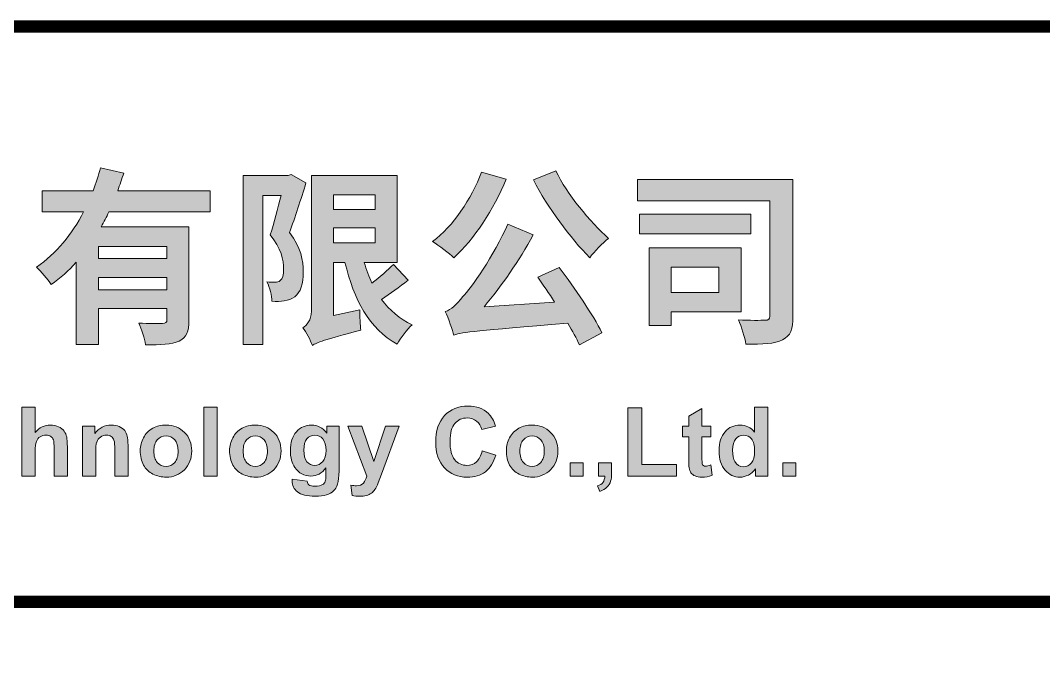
# Model space of a CAD drawing. Extents: x 148 to 221443, y -36682 to 6758.
# Drawn here: x 151404.7 to 151902.5, y -23023 to -22705.1 of the extents above; entities that cross this region are included whole.
import ezdxf

# ---------------------------------------------------------------- set-up
doc = ezdxf.new("R2010")
doc.units = 0
doc.header["$LTSCALE"] = 10
doc.header["$MEASUREMENT"] = 0
doc.layers.add('图层 1', color=7, linetype='Continuous')
doc.layers.add('图框层', color=7, linetype='Continuous', lineweight=15)

# ---------------------------------------------------------------- blocks, each defined once
blk = doc.blocks.new('block 5')
at = {"layer": '图层 1', "true_color": 0x0f208a}
h = blk.add_hatch(color=166, dxfattribs=at)
h.dxf.hatch_style = 2
edge = h.paths.add_edge_path()
edge.add_spline(control_points=[(125.087, -145.538), (125.028, -145.669), (124.965, -145.795), (124.893, -145.921), (124.893, -145.921), (127.138, -145.921), (127.138, -145.921), (127.138, -145.921), (127.138, -148.317), (127.138, -148.317), (127.138, -148.604), (127.085, -148.759), (126.886, -148.846), (126.697, -148.938), (126.421, -148.943), (126.027, -148.943), (126.003, -148.783), (125.926, -148.541), (125.853, -148.385), (126.1, -148.4), (126.382, -148.4), (126.464, -148.4), (126.547, -148.395), (126.576, -148.371), (126.576, -148.303), (126.576, -148.303), (126.576, -148.012), (126.576, -148.012), (126.576, -148.012), (124.825, -148.012), (124.825, -148.012), (124.825, -148.012), (124.825, -148.938), (124.825, -148.938), (124.825, -148.938), (124.252, -148.938), (124.252, -148.938), (124.252, -148.938), (124.252, -146.828), (124.252, -146.828), (124.059, -147.042), (123.85, -147.236), (123.612, -147.396), (123.53, -147.27), (123.345, -147.061), (123.234, -146.955), (123.748, -146.61), (124.151, -146.101), (124.442, -145.538), (124.442, -145.538), (123.379, -145.538), (123.379, -145.538), (123.379, -145.538), (123.379, -144.995), (123.379, -144.995), (123.379, -144.995), (124.684, -144.995), (124.684, -144.995), (124.762, -144.796), (124.825, -144.602), (124.873, -144.408), (124.873, -144.408), (125.47, -144.544), (125.47, -144.544), (125.421, -144.695), (125.373, -144.845), (125.315, -144.995), (125.315, -144.995), (127.681, -144.995), (127.681, -144.995), (127.681, -144.995), (127.681, -145.538), (127.681, -145.538), (127.681, -145.538), (125.087, -145.538), (125.087, -145.538)], knot_values=[0, 0, 0, 0, 1, 1, 1, 2, 2, 2, 3, 3, 3, 4, 4, 4, 5, 5, 5, 6, 6, 6, 7, 7, 7, 8, 8, 8, 9, 9, 9, 10, 10, 10, 11, 11, 11, 12, 12, 12, 13, 13, 13, 14, 14, 14, 15, 15, 15, 16, 16, 16, 17, 17, 17, 18, 18, 18, 19, 19, 19, 20, 20, 20, 21, 21, 21, 22, 22, 22, 23, 23, 23, 24, 24, 24, 25, 25, 25, 25], degree=3, periodic=0)
h.paths.add_polyline_path([(126.576, -146.426), (124.825, -146.426), (124.825, -146.736), (126.576, -146.736)])
h.paths.add_polyline_path([(126.576, -147.532), (126.576, -147.217), (124.825, -147.217), (124.825, -147.532)])
h = blk.add_hatch(color=166, dxfattribs=at)
h.dxf.hatch_style = 2
edge = h.paths.add_edge_path()
edge.add_spline(control_points=[(130.136, -144.796), (130.01, -145.204), (129.85, -145.694), (129.719, -146.067), (130.01, -146.445), (130.068, -146.79), (130.068, -147.076), (130.068, -147.386), (130.005, -147.595), (129.85, -147.711), (129.777, -147.769), (129.685, -147.799), (129.578, -147.818), (129.491, -147.832), (129.374, -147.832), (129.263, -147.828), (129.263, -147.687), (129.215, -147.474), (129.137, -147.333), (129.219, -147.338), (129.292, -147.343), (129.345, -147.338), (129.394, -147.338), (129.443, -147.328), (129.476, -147.299), (129.535, -147.255), (129.564, -147.149), (129.564, -147.013), (129.564, -146.775), (129.5, -146.465), (129.224, -146.125), (129.316, -145.829), (129.423, -145.437), (129.5, -145.116), (129.5, -145.116), (129.03, -145.116), (129.03, -145.116), (129.03, -145.116), (129.03, -148.934), (129.03, -148.934), (129.03, -148.934), (128.525, -148.934), (128.525, -148.934), (128.525, -148.934), (128.525, -144.602), (128.525, -144.602), (128.525, -144.602), (129.68, -144.602), (129.68, -144.602), (129.68, -144.602), (129.757, -144.578), (129.757, -144.578), (129.757, -144.578), (130.136, -144.796), (130.136, -144.796)], knot_values=[0, 0, 0, 0, 1, 1, 1, 2, 2, 2, 3, 3, 3, 4, 4, 4, 5, 5, 5, 6, 6, 6, 7, 7, 7, 8, 8, 8, 9, 9, 9, 10, 10, 10, 11, 11, 11, 12, 12, 12, 13, 13, 13, 14, 14, 14, 15, 15, 15, 16, 16, 16, 17, 17, 17, 18, 18, 18, 18], degree=3, periodic=0)
edge = h.paths.add_edge_path()
edge.add_spline(control_points=[(132.75, -147.289), (132.542, -147.454), (132.29, -147.639), (132.071, -147.779), (132.275, -148.056), (132.537, -148.283), (132.857, -148.429), (132.731, -148.541), (132.556, -148.769), (132.474, -148.929), (131.751, -148.531), (131.363, -147.784), (131.135, -146.833), (131.135, -146.833), (130.844, -146.833), (130.844, -146.833), (130.844, -146.833), (130.844, -148.196), (130.844, -148.196), (130.844, -148.196), (131.518, -148.046), (131.518, -148.046), (131.513, -148.211), (131.523, -148.448), (131.543, -148.57), (130.597, -148.812), (130.417, -148.885), (130.301, -148.958), (130.257, -148.832), (130.136, -148.604), (130.054, -148.507), (130.155, -148.444), (130.277, -148.313), (130.277, -148.085), (130.277, -148.085), (130.277, -144.607), (130.277, -144.607), (130.277, -144.607), (132.469, -144.607), (132.469, -144.607), (132.469, -144.607), (132.469, -146.833), (132.469, -146.833), (132.469, -146.833), (131.63, -146.833), (131.63, -146.833), (131.683, -147.023), (131.746, -147.197), (131.824, -147.362), (132.023, -147.212), (132.236, -147.032), (132.376, -146.882), (132.376, -146.882), (132.75, -147.289), (132.75, -147.289)], knot_values=[0, 0, 0, 0, 1, 1, 1, 2, 2, 2, 3, 3, 3, 4, 4, 4, 5, 5, 5, 6, 6, 6, 7, 7, 7, 8, 8, 8, 9, 9, 9, 10, 10, 10, 11, 11, 11, 12, 12, 12, 13, 13, 13, 14, 14, 14, 15, 15, 15, 16, 16, 16, 17, 17, 17, 18, 18, 18, 18], degree=3, periodic=0)
h.paths.add_polyline_path([(130.844, -145.102), (130.844, -145.48), (131.911, -145.48), (131.911, -145.102)])
h.paths.add_polyline_path([(130.844, -146.334), (131.911, -146.334), (131.911, -145.946), (130.844, -145.946)])
h = blk.add_hatch(color=166, dxfattribs=at)
h.dxf.hatch_style = 2
edge = h.paths.add_edge_path()
edge.add_spline(control_points=[(135.263, -144.699), (134.948, -145.485), (134.434, -146.242), (133.925, -146.712), (133.803, -146.605), (133.536, -146.397), (133.381, -146.3), (133.905, -145.897), (134.37, -145.218), (134.633, -144.52), (134.633, -144.52), (135.263, -144.699), (135.263, -144.699)], knot_values=[0, 0, 0, 0, 1, 1, 1, 2, 2, 2, 3, 3, 3, 4, 4, 4, 4], degree=3, periodic=0)
edge = h.paths.add_edge_path()
edge.add_spline(control_points=[(136.621, -146.96), (137.024, -147.493), (137.484, -148.182), (137.717, -148.633), (137.717, -148.633), (137.14, -148.943), (137.14, -148.943), (137.067, -148.783), (136.96, -148.594), (136.839, -148.39), (134.492, -148.589), (134.162, -148.609), (133.925, -148.696), (133.895, -148.579), (133.784, -148.259), (133.701, -148.089), (133.861, -148.046), (133.978, -147.925), (134.157, -147.706), (134.361, -147.498), (134.948, -146.664), (135.307, -145.849), (135.307, -145.849), (135.952, -146.125), (135.952, -146.125), (135.598, -146.794), (135.142, -147.444), (134.696, -147.968), (134.696, -147.968), (136.505, -147.847), (136.505, -147.847), (136.359, -147.629), (136.209, -147.406), (136.073, -147.212), (136.073, -147.212), (136.621, -146.96), (136.621, -146.96)], knot_values=[0, 0, 0, 0, 1, 1, 1, 2, 2, 2, 3, 3, 3, 4, 4, 4, 5, 5, 5, 6, 6, 6, 7, 7, 7, 8, 8, 8, 9, 9, 9, 10, 10, 10, 11, 11, 11, 12, 12, 12, 12], degree=3, periodic=0)
edge = h.paths.add_edge_path()
edge.add_spline(control_points=[(136.534, -144.486), (136.825, -145.087), (137.407, -145.795), (137.887, -146.217), (137.731, -146.329), (137.519, -146.557), (137.402, -146.712), (136.912, -146.213), (136.33, -145.427), (135.961, -144.719), (135.961, -144.719), (136.534, -144.486), (136.534, -144.486)], knot_values=[0, 0, 0, 0, 1, 1, 1, 2, 2, 2, 3, 3, 3, 4, 4, 4, 4], degree=3, periodic=0)
h = blk.add_hatch(color=166, dxfattribs=at)
h.dxf.hatch_style = 2
edge = h.paths.add_edge_path()
edge.add_spline(control_points=[(142.606, -148.211), (142.606, -148.541), (142.548, -148.715), (142.34, -148.817), (142.141, -148.919), (141.83, -148.934), (141.399, -148.929), (141.379, -148.759), (141.292, -148.473), (141.21, -148.303), (141.481, -148.322), (141.802, -148.317), (141.893, -148.313), (141.981, -148.313), (142.015, -148.288), (142.015, -148.206), (142.015, -148.206), (142.015, -145.252), (142.015, -145.252), (142.015, -145.252), (138.629, -145.252), (138.629, -145.252), (138.629, -145.252), (138.629, -144.704), (138.629, -144.704), (138.629, -144.704), (142.606, -144.704), (142.606, -144.704), (142.606, -144.704), (142.606, -148.211), (142.606, -148.211)], knot_values=[0, 0, 0, 0, 1, 1, 1, 2, 2, 2, 3, 3, 3, 4, 4, 4, 5, 5, 5, 6, 6, 6, 7, 7, 7, 8, 8, 8, 9, 9, 9, 10, 10, 10, 10], degree=3, periodic=0)
h.paths.add_polyline_path([(141.53, -146.101), (138.678, -146.101), (138.678, -145.597), (141.53, -145.597)])
h.paths.add_polyline_path([(139.488, -148.099), (139.488, -148.448), (138.925, -148.448), (138.925, -146.46), (141.278, -146.46), (141.278, -148.099)])
h.paths.add_polyline_path([(139.488, -146.955), (139.488, -147.604), (140.71, -147.604), (140.71, -146.955)])
at = {"layer": '图层 1', "lineweight": 0}
for points in [[(130.844, -145.102), (130.844, -145.48), (131.911, -145.48), (131.911, -145.102), (130.844, -145.102)], [(141.53, -146.101), (138.678, -146.101), (138.678, -145.597), (141.53, -145.597), (141.53, -146.101)], [(130.844, -146.334), (131.911, -146.334), (131.911, -145.946), (130.844, -145.946), (130.844, -146.334)], [(126.576, -146.426), (124.825, -146.426), (124.825, -146.736), (126.576, -146.736), (126.576, -146.426)], [(139.488, -148.099), (139.488, -148.448), (138.925, -148.448), (138.925, -146.46), (141.278, -146.46), (141.278, -148.099), (139.488, -148.099)], [(139.488, -146.955), (139.488, -147.604), (140.71, -147.604), (140.71, -146.955), (139.488, -146.955)], [(126.576, -147.532), (126.576, -147.217), (124.825, -147.217), (124.825, -147.532), (126.576, -147.532)]]:
    blk.add_lwpolyline(points, dxfattribs=at)
for points, knots in [([(125.087, -145.538), (125.028, -145.669), (124.965, -145.795), (124.893, -145.921), (124.893, -145.921), (127.138, -145.921), (127.138, -145.921), (127.138, -145.921), (127.138, -148.317), (127.138, -148.317), (127.138, -148.604), (127.085, -148.759), (126.886, -148.846), (126.697, -148.938), (126.421, -148.943), (126.027, -148.943), (126.003, -148.783), (125.926, -148.541), (125.853, -148.385), (126.1, -148.4), (126.382, -148.4), (126.464, -148.4), (126.547, -148.395), (126.576, -148.371), (126.576, -148.303), (126.576, -148.303), (126.576, -148.012), (126.576, -148.012), (126.576, -148.012), (124.825, -148.012), (124.825, -148.012), (124.825, -148.012), (124.825, -148.938), (124.825, -148.938), (124.825, -148.938), (124.252, -148.938), (124.252, -148.938), (124.252, -148.938), (124.252, -146.828), (124.252, -146.828), (124.059, -147.042), (123.85, -147.236), (123.612, -147.396), (123.53, -147.27), (123.345, -147.061), (123.234, -146.955), (123.748, -146.61), (124.151, -146.101), (124.442, -145.538), (124.442, -145.538), (123.379, -145.538), (123.379, -145.538), (123.379, -145.538), (123.379, -144.995), (123.379, -144.995), (123.379, -144.995), (124.684, -144.995), (124.684, -144.995), (124.762, -144.796), (124.825, -144.602), (124.873, -144.408), (124.873, -144.408), (125.47, -144.544), (125.47, -144.544), (125.421, -144.695), (125.373, -144.845), (125.315, -144.995), (125.315, -144.995), (127.681, -144.995), (127.681, -144.995), (127.681, -144.995), (127.681, -145.538), (127.681, -145.538), (127.681, -145.538), (125.087, -145.538), (125.087, -145.538)], [0, 0, 0, 0, 1, 1, 1, 2, 2, 2, 3, 3, 3, 4, 4, 4, 5, 5, 5, 6, 6, 6, 7, 7, 7, 8, 8, 8, 9, 9, 9, 10, 10, 10, 11, 11, 11, 12, 12, 12, 13, 13, 13, 14, 14, 14, 15, 15, 15, 16, 16, 16, 17, 17, 17, 18, 18, 18, 19, 19, 19, 20, 20, 20, 21, 21, 21, 22, 22, 22, 23, 23, 23, 24, 24, 24, 25, 25, 25, 25]), ([(130.136, -144.796), (130.01, -145.204), (129.85, -145.694), (129.719, -146.067), (130.01, -146.445), (130.068, -146.79), (130.068, -147.076), (130.068, -147.386), (130.005, -147.595), (129.85, -147.711), (129.777, -147.769), (129.685, -147.799), (129.578, -147.818), (129.491, -147.832), (129.374, -147.832), (129.263, -147.828), (129.263, -147.687), (129.215, -147.474), (129.137, -147.333), (129.219, -147.338), (129.292, -147.343), (129.345, -147.338), (129.394, -147.338), (129.443, -147.328), (129.476, -147.299), (129.535, -147.255), (129.564, -147.149), (129.564, -147.013), (129.564, -146.775), (129.5, -146.465), (129.224, -146.125), (129.316, -145.829), (129.423, -145.437), (129.5, -145.116), (129.5, -145.116), (129.03, -145.116), (129.03, -145.116), (129.03, -145.116), (129.03, -148.934), (129.03, -148.934), (129.03, -148.934), (128.525, -148.934), (128.525, -148.934), (128.525, -148.934), (128.525, -144.602), (128.525, -144.602), (128.525, -144.602), (129.68, -144.602), (129.68, -144.602), (129.68, -144.602), (129.757, -144.578), (129.757, -144.578), (129.757, -144.578), (130.136, -144.796), (130.136, -144.796)], [0, 0, 0, 0, 1, 1, 1, 2, 2, 2, 3, 3, 3, 4, 4, 4, 5, 5, 5, 6, 6, 6, 7, 7, 7, 8, 8, 8, 9, 9, 9, 10, 10, 10, 11, 11, 11, 12, 12, 12, 13, 13, 13, 14, 14, 14, 15, 15, 15, 16, 16, 16, 17, 17, 17, 18, 18, 18, 18]), ([(132.75, -147.289), (132.542, -147.454), (132.29, -147.639), (132.071, -147.779), (132.275, -148.056), (132.537, -148.283), (132.857, -148.429), (132.731, -148.541), (132.556, -148.769), (132.474, -148.929), (131.751, -148.531), (131.363, -147.784), (131.135, -146.833), (131.135, -146.833), (130.844, -146.833), (130.844, -146.833), (130.844, -146.833), (130.844, -148.196), (130.844, -148.196), (130.844, -148.196), (131.518, -148.046), (131.518, -148.046), (131.513, -148.211), (131.523, -148.448), (131.543, -148.57), (130.597, -148.812), (130.417, -148.885), (130.301, -148.958), (130.257, -148.832), (130.136, -148.604), (130.054, -148.507), (130.155, -148.444), (130.277, -148.313), (130.277, -148.085), (130.277, -148.085), (130.277, -144.607), (130.277, -144.607), (130.277, -144.607), (132.469, -144.607), (132.469, -144.607), (132.469, -144.607), (132.469, -146.833), (132.469, -146.833), (132.469, -146.833), (131.63, -146.833), (131.63, -146.833), (131.683, -147.023), (131.746, -147.197), (131.824, -147.362), (132.023, -147.212), (132.236, -147.032), (132.376, -146.882), (132.376, -146.882), (132.75, -147.289), (132.75, -147.289)], [0, 0, 0, 0, 1, 1, 1, 2, 2, 2, 3, 3, 3, 4, 4, 4, 5, 5, 5, 6, 6, 6, 7, 7, 7, 8, 8, 8, 9, 9, 9, 10, 10, 10, 11, 11, 11, 12, 12, 12, 13, 13, 13, 14, 14, 14, 15, 15, 15, 16, 16, 16, 17, 17, 17, 18, 18, 18, 18]), ([(135.263, -144.699), (134.948, -145.485), (134.434, -146.242), (133.925, -146.712), (133.803, -146.605), (133.536, -146.397), (133.381, -146.3), (133.905, -145.897), (134.37, -145.218), (134.633, -144.52), (134.633, -144.52), (135.263, -144.699), (135.263, -144.699)], [0, 0, 0, 0, 1, 1, 1, 2, 2, 2, 3, 3, 3, 4, 4, 4, 4]), ([(136.534, -144.486), (136.825, -145.087), (137.407, -145.795), (137.887, -146.217), (137.731, -146.329), (137.519, -146.557), (137.402, -146.712), (136.912, -146.213), (136.33, -145.427), (135.961, -144.719), (135.961, -144.719), (136.534, -144.486), (136.534, -144.486)], [0, 0, 0, 0, 1, 1, 1, 2, 2, 2, 3, 3, 3, 4, 4, 4, 4]), ([(142.606, -148.211), (142.606, -148.541), (142.548, -148.715), (142.34, -148.817), (142.141, -148.919), (141.83, -148.934), (141.399, -148.929), (141.379, -148.759), (141.292, -148.473), (141.21, -148.303), (141.481, -148.322), (141.802, -148.317), (141.893, -148.313), (141.981, -148.313), (142.015, -148.288), (142.015, -148.206), (142.015, -148.206), (142.015, -145.252), (142.015, -145.252), (142.015, -145.252), (138.629, -145.252), (138.629, -145.252), (138.629, -145.252), (138.629, -144.704), (138.629, -144.704), (138.629, -144.704), (142.606, -144.704), (142.606, -144.704), (142.606, -144.704), (142.606, -148.211), (142.606, -148.211)], [0, 0, 0, 0, 1, 1, 1, 2, 2, 2, 3, 3, 3, 4, 4, 4, 5, 5, 5, 6, 6, 6, 7, 7, 7, 8, 8, 8, 9, 9, 9, 10, 10, 10, 10]), ([(136.621, -146.96), (137.024, -147.493), (137.484, -148.182), (137.717, -148.633), (137.717, -148.633), (137.14, -148.943), (137.14, -148.943), (137.067, -148.783), (136.96, -148.594), (136.839, -148.39), (134.492, -148.589), (134.162, -148.609), (133.925, -148.696), (133.895, -148.579), (133.784, -148.259), (133.701, -148.089), (133.861, -148.046), (133.978, -147.925), (134.157, -147.706), (134.361, -147.498), (134.948, -146.664), (135.307, -145.849), (135.307, -145.849), (135.952, -146.125), (135.952, -146.125), (135.598, -146.794), (135.142, -147.444), (134.696, -147.968), (134.696, -147.968), (136.505, -147.847), (136.505, -147.847), (136.359, -147.629), (136.209, -147.406), (136.073, -147.212), (136.073, -147.212), (136.621, -146.96), (136.621, -146.96)], [0, 0, 0, 0, 1, 1, 1, 2, 2, 2, 3, 3, 3, 4, 4, 4, 5, 5, 5, 6, 6, 6, 7, 7, 7, 8, 8, 8, 9, 9, 9, 10, 10, 10, 11, 11, 11, 12, 12, 12, 12])]:
    blk.add_open_spline(points, degree=3, knots=knots, dxfattribs=at)
blk = doc.blocks.new('block 6')
at = {"layer": '图层 1', "true_color": 0x0f208a}
h = blk.add_hatch(color=166, dxfattribs=at)
h.dxf.hatch_style = 2
edge = h.paths.add_edge_path()
edge.add_spline(control_points=[(123.201, -150.543), (123.201, -150.543), (123.201, -151.191), (123.201, -151.191), (123.31, -151.064), (123.441, -151), (123.592, -151), (123.67, -151), (123.74, -151.014), (123.802, -151.043), (123.865, -151.072), (123.912, -151.109), (123.944, -151.154), (123.975, -151.199), (123.997, -151.249), (124.009, -151.303), (124.02, -151.358), (124.026, -151.442), (124.026, -151.557), (124.026, -151.557), (124.026, -152.306), (124.026, -152.306), (124.026, -152.306), (123.688, -152.306), (123.688, -152.306), (123.688, -152.306), (123.688, -151.631), (123.688, -151.631), (123.688, -151.497), (123.682, -151.412), (123.669, -151.376), (123.656, -151.34), (123.633, -151.311), (123.601, -151.29), (123.568, -151.269), (123.528, -151.258), (123.479, -151.258), (123.423, -151.258), (123.372, -151.272), (123.328, -151.299), (123.284, -151.327), (123.252, -151.368), (123.232, -151.423), (123.211, -151.477), (123.201, -151.559), (123.201, -151.666), (123.201, -151.666), (123.201, -152.306), (123.201, -152.306), (123.201, -152.306), (122.863, -152.306), (122.863, -152.306), (122.863, -152.306), (122.863, -150.543), (122.863, -150.543), (122.863, -150.543), (123.201, -150.543), (123.201, -150.543)], knot_values=[0, 0, 0, 0, 1, 1, 1, 2, 2, 2, 3, 3, 3, 4, 4, 4, 5, 5, 5, 6, 6, 6, 7, 7, 7, 8, 8, 8, 9, 9, 9, 10, 10, 10, 11, 11, 11, 12, 12, 12, 13, 13, 13, 14, 14, 14, 15, 15, 15, 16, 16, 16, 17, 17, 17, 18, 18, 18, 19, 19, 19, 19], degree=3, periodic=0)
h = blk.add_hatch(color=166, dxfattribs=at)
h.dxf.hatch_style = 2
h.paths.add_polyline_path([(127.525, -152.306), (127.525, -150.543), (127.863, -150.543), (127.863, -152.306)])
h = blk.add_hatch(color=166, dxfattribs=at)
h.dxf.hatch_style = 2
edge = h.paths.add_edge_path()
edge.add_spline(control_points=[(134.649, -151.658), (134.649, -151.658), (134.995, -151.767), (134.995, -151.767), (134.942, -151.96), (134.854, -152.102), (134.731, -152.196), (134.608, -152.289), (134.452, -152.336), (134.262, -152.336), (134.028, -152.336), (133.836, -152.256), (133.685, -152.096), (133.535, -151.936), (133.459, -151.718), (133.459, -151.44), (133.459, -151.147), (133.535, -150.919), (133.686, -150.756), (133.838, -150.594), (134.037, -150.513), (134.284, -150.513), (134.5, -150.513), (134.675, -150.577), (134.81, -150.704), (134.89, -150.779), (134.95, -150.888), (134.99, -151.029), (134.99, -151.029), (134.638, -151.113), (134.638, -151.113), (134.617, -151.021), (134.573, -150.949), (134.507, -150.897), (134.441, -150.844), (134.361, -150.817), (134.266, -150.817), (134.135, -150.817), (134.029, -150.864), (133.948, -150.958), (133.867, -151.052), (133.826, -151.204), (133.826, -151.413), (133.826, -151.637), (133.866, -151.795), (133.946, -151.89), (134.026, -151.985), (134.131, -152.032), (134.259, -152.032), (134.353, -152.032), (134.435, -152.002), (134.503, -151.941), (134.571, -151.881), (134.62, -151.787), (134.649, -151.658)], knot_values=[0, 0, 0, 0, 1, 1, 1, 2, 2, 2, 3, 3, 3, 4, 4, 4, 5, 5, 5, 6, 6, 6, 7, 7, 7, 8, 8, 8, 9, 9, 9, 10, 10, 10, 11, 11, 11, 12, 12, 12, 13, 13, 13, 14, 14, 14, 15, 15, 15, 16, 16, 16, 17, 17, 17, 18, 18, 18, 18], degree=3, periodic=0)
h = blk.add_hatch(color=166, dxfattribs=at)
h.dxf.hatch_style = 2
h.paths.add_polyline_path([(138.38, -152.306), (138.38, -150.557), (138.736, -150.557), (138.736, -152.009), (139.621, -152.009), (139.621, -152.306)])
h = blk.add_hatch(color=166, dxfattribs=at)
h.dxf.hatch_style = 2
edge = h.paths.add_edge_path()
edge.add_spline(control_points=[(140.508, -151.029), (140.508, -151.029), (140.508, -151.298), (140.508, -151.298), (140.508, -151.298), (140.277, -151.298), (140.277, -151.298), (140.277, -151.298), (140.277, -151.813), (140.277, -151.813), (140.277, -151.917), (140.279, -151.978), (140.283, -151.995), (140.288, -152.012), (140.298, -152.027), (140.313, -152.038), (140.329, -152.049), (140.348, -152.055), (140.37, -152.055), (140.402, -152.055), (140.447, -152.044), (140.506, -152.022), (140.506, -152.022), (140.535, -152.284), (140.535, -152.284), (140.457, -152.318), (140.368, -152.335), (140.268, -152.335), (140.207, -152.335), (140.152, -152.325), (140.104, -152.304), (140.055, -152.284), (140.019, -152.257), (139.996, -152.225), (139.973, -152.192), (139.957, -152.149), (139.948, -152.093), (139.941, -152.054), (139.938, -151.974), (139.938, -151.855), (139.938, -151.855), (139.938, -151.298), (139.938, -151.298), (139.938, -151.298), (139.782, -151.298), (139.782, -151.298), (139.782, -151.298), (139.782, -151.029), (139.782, -151.029), (139.782, -151.029), (139.938, -151.029), (139.938, -151.029), (139.938, -151.029), (139.938, -150.775), (139.938, -150.775), (139.938, -150.775), (140.277, -150.578), (140.277, -150.578), (140.277, -150.578), (140.277, -151.029), (140.277, -151.029), (140.277, -151.029), (140.508, -151.029), (140.508, -151.029)], knot_values=[0, 0, 0, 0, 1, 1, 1, 2, 2, 2, 3, 3, 3, 4, 4, 4, 5, 5, 5, 6, 6, 6, 7, 7, 7, 8, 8, 8, 9, 9, 9, 10, 10, 10, 11, 11, 11, 12, 12, 12, 13, 13, 13, 14, 14, 14, 15, 15, 15, 16, 16, 16, 17, 17, 17, 18, 18, 18, 19, 19, 19, 20, 20, 20, 21, 21, 21, 21], degree=3, periodic=0)
h = blk.add_hatch(color=166, dxfattribs=at)
h.dxf.hatch_style = 2
edge = h.paths.add_edge_path()
edge.add_spline(control_points=[(141.963, -152.306), (141.963, -152.306), (141.649, -152.306), (141.649, -152.306), (141.649, -152.306), (141.649, -152.118), (141.649, -152.118), (141.597, -152.191), (141.536, -152.246), (141.465, -152.281), (141.394, -152.317), (141.322, -152.335), (141.25, -152.335), (141.103, -152.335), (140.977, -152.276), (140.873, -152.157), (140.768, -152.039), (140.716, -151.874), (140.716, -151.663), (140.716, -151.446), (140.767, -151.282), (140.869, -151.169), (140.97, -151.056), (141.099, -151), (141.254, -151), (141.397, -151), (141.521, -151.059), (141.625, -151.178), (141.625, -151.178), (141.625, -150.543), (141.625, -150.543), (141.625, -150.543), (141.963, -150.543), (141.963, -150.543), (141.963, -150.543), (141.963, -152.306), (141.963, -152.306)], knot_values=[0, 0, 0, 0, 1, 1, 1, 2, 2, 2, 3, 3, 3, 4, 4, 4, 5, 5, 5, 6, 6, 6, 7, 7, 7, 8, 8, 8, 9, 9, 9, 10, 10, 10, 11, 11, 11, 12, 12, 12, 12], degree=3, periodic=0)
edge = h.paths.add_edge_path()
edge.add_spline(control_points=[(141.061, -151.64), (141.061, -151.776), (141.08, -151.875), (141.117, -151.936), (141.172, -152.024), (141.248, -152.068), (141.346, -152.068), (141.424, -152.068), (141.49, -152.035), (141.545, -151.969), (141.599, -151.903), (141.626, -151.804), (141.626, -151.672), (141.626, -151.526), (141.6, -151.42), (141.547, -151.355), (141.494, -151.291), (141.426, -151.258), (141.343, -151.258), (141.263, -151.258), (141.196, -151.29), (141.142, -151.354), (141.088, -151.418), (141.061, -151.513), (141.061, -151.64)], knot_values=[0, 0, 0, 0, 1, 1, 1, 2, 2, 2, 3, 3, 3, 4, 4, 4, 5, 5, 5, 6, 6, 6, 7, 7, 7, 8, 8, 8, 8], degree=3, periodic=0)
h = blk.add_hatch(color=166, dxfattribs=at)
h.dxf.hatch_style = 2
edge = h.paths.add_edge_path()
edge.add_spline(control_points=[(125.58, -152.306), (125.58, -152.306), (125.242, -152.306), (125.242, -152.306), (125.242, -152.306), (125.242, -151.654), (125.242, -151.654), (125.242, -151.516), (125.235, -151.427), (125.22, -151.386), (125.206, -151.346), (125.182, -151.315), (125.15, -151.292), (125.117, -151.27), (125.078, -151.258), (125.033, -151.258), (124.974, -151.258), (124.921, -151.274), (124.875, -151.307), (124.828, -151.339), (124.797, -151.381), (124.779, -151.434), (124.762, -151.487), (124.753, -151.585), (124.753, -151.728), (124.753, -151.728), (124.753, -152.306), (124.753, -152.306), (124.753, -152.306), (124.415, -152.306), (124.415, -152.306), (124.415, -152.306), (124.415, -151.029), (124.415, -151.029), (124.415, -151.029), (124.73, -151.029), (124.73, -151.029), (124.73, -151.029), (124.73, -151.216), (124.73, -151.216), (124.841, -151.072), (124.981, -151), (125.15, -151), (125.225, -151), (125.293, -151.013), (125.355, -151.04), (125.417, -151.067), (125.463, -151.101), (125.495, -151.143), (125.527, -151.185), (125.549, -151.232), (125.561, -151.285), (125.574, -151.338), (125.58, -151.413), (125.58, -151.512), (125.58, -151.512), (125.58, -152.306), (125.58, -152.306)], knot_values=[0, 0, 0, 0, 1, 1, 1, 2, 2, 2, 3, 3, 3, 4, 4, 4, 5, 5, 5, 6, 6, 6, 7, 7, 7, 8, 8, 8, 9, 9, 9, 10, 10, 10, 11, 11, 11, 12, 12, 12, 13, 13, 13, 14, 14, 14, 15, 15, 15, 16, 16, 16, 17, 17, 17, 18, 18, 18, 19, 19, 19, 19], degree=3, periodic=0)
h = blk.add_hatch(color=166, dxfattribs=at)
h.dxf.hatch_style = 2
edge = h.paths.add_edge_path()
edge.add_spline(control_points=[(125.893, -151.649), (125.893, -151.537), (125.921, -151.428), (125.976, -151.323), (126.032, -151.218), (126.11, -151.138), (126.212, -151.083), (126.313, -151.027), (126.426, -151), (126.551, -151), (126.744, -151), (126.903, -151.063), (127.026, -151.188), (127.15, -151.313), (127.212, -151.472), (127.212, -151.664), (127.212, -151.857), (127.15, -152.017), (127.025, -152.144), (126.9, -152.271), (126.743, -152.335), (126.554, -152.335), (126.437, -152.335), (126.325, -152.308), (126.219, -152.255), (126.113, -152.203), (126.032, -152.125), (125.976, -152.023), (125.921, -151.92), (125.893, -151.796), (125.893, -151.649)], knot_values=[0, 0, 0, 0, 1, 1, 1, 2, 2, 2, 3, 3, 3, 4, 4, 4, 5, 5, 5, 6, 6, 6, 7, 7, 7, 8, 8, 8, 9, 9, 9, 10, 10, 10, 10], degree=3, periodic=0)
edge = h.paths.add_edge_path()
edge.add_spline(control_points=[(126.24, -151.668), (126.24, -151.794), (126.27, -151.891), (126.33, -151.958), (126.39, -152.026), (126.464, -152.06), (126.553, -152.06), (126.641, -152.06), (126.715, -152.026), (126.775, -151.958), (126.834, -151.891), (126.864, -151.793), (126.864, -151.665), (126.864, -151.54), (126.834, -151.444), (126.775, -151.376), (126.715, -151.309), (126.641, -151.276), (126.553, -151.276), (126.464, -151.276), (126.39, -151.309), (126.33, -151.376), (126.27, -151.444), (126.24, -151.541), (126.24, -151.668)], knot_values=[0, 0, 0, 0, 1, 1, 1, 2, 2, 2, 3, 3, 3, 4, 4, 4, 5, 5, 5, 6, 6, 6, 7, 7, 7, 8, 8, 8, 8], degree=3, periodic=0)
h = blk.add_hatch(color=166, dxfattribs=at)
h.dxf.hatch_style = 2
edge = h.paths.add_edge_path()
edge.add_spline(control_points=[(128.181, -151.649), (128.181, -151.537), (128.209, -151.428), (128.264, -151.323), (128.319, -151.218), (128.397, -151.138), (128.499, -151.083), (128.601, -151.027), (128.714, -151), (128.839, -151), (129.032, -151), (129.19, -151.063), (129.314, -151.188), (129.437, -151.313), (129.499, -151.472), (129.499, -151.664), (129.499, -151.857), (129.437, -152.017), (129.312, -152.144), (129.187, -152.271), (129.031, -152.335), (128.841, -152.335), (128.724, -152.335), (128.612, -152.308), (128.506, -152.255), (128.4, -152.203), (128.319, -152.125), (128.264, -152.023), (128.209, -151.92), (128.181, -151.796), (128.181, -151.649)], knot_values=[0, 0, 0, 0, 1, 1, 1, 2, 2, 2, 3, 3, 3, 4, 4, 4, 5, 5, 5, 6, 6, 6, 7, 7, 7, 8, 8, 8, 9, 9, 9, 10, 10, 10, 10], degree=3, periodic=0)
edge = h.paths.add_edge_path()
edge.add_spline(control_points=[(128.527, -151.668), (128.527, -151.794), (128.557, -151.891), (128.617, -151.958), (128.678, -152.026), (128.751, -152.06), (128.84, -152.06), (128.928, -152.06), (129.002, -152.026), (129.062, -151.958), (129.121, -151.891), (129.151, -151.793), (129.151, -151.665), (129.151, -151.54), (129.121, -151.444), (129.062, -151.376), (129.002, -151.309), (128.928, -151.276), (128.84, -151.276), (128.751, -151.276), (128.678, -151.309), (128.617, -151.376), (128.557, -151.444), (128.527, -151.541), (128.527, -151.668)], knot_values=[0, 0, 0, 0, 1, 1, 1, 2, 2, 2, 3, 3, 3, 4, 4, 4, 5, 5, 5, 6, 6, 6, 7, 7, 7, 8, 8, 8, 8], degree=3, periodic=0)
h = blk.add_hatch(color=166, dxfattribs=at)
h.dxf.hatch_style = 2
edge = h.paths.add_edge_path()
edge.add_spline(control_points=[(129.782, -152.39), (129.782, -152.39), (130.167, -152.437), (130.167, -152.437), (130.174, -152.482), (130.189, -152.513), (130.212, -152.53), (130.244, -152.554), (130.295, -152.566), (130.364, -152.566), (130.452, -152.566), (130.518, -152.552), (130.562, -152.526), (130.592, -152.508), (130.614, -152.48), (130.629, -152.441), (130.64, -152.412), (130.645, -152.361), (130.645, -152.286), (130.645, -152.286), (130.645, -152.099), (130.645, -152.099), (130.544, -152.237), (130.417, -152.306), (130.263, -152.306), (130.091, -152.306), (129.955, -152.233), (129.855, -152.088), (129.776, -151.973), (129.737, -151.831), (129.737, -151.66), (129.737, -151.446), (129.788, -151.282), (129.892, -151.169), (129.994, -151.056), (130.123, -151), (130.276, -151), (130.434, -151), (130.564, -151.069), (130.667, -151.208), (130.667, -151.208), (130.667, -151.029), (130.667, -151.029), (130.667, -151.029), (130.983, -151.029), (130.983, -151.029), (130.983, -151.029), (130.983, -152.175), (130.983, -152.175), (130.983, -152.326), (130.97, -152.438), (130.946, -152.513), (130.921, -152.587), (130.886, -152.646), (130.841, -152.688), (130.796, -152.731), (130.736, -152.764), (130.661, -152.788), (130.586, -152.812), (130.491, -152.824), (130.377, -152.824), (130.161, -152.824), (130.007, -152.787), (129.916, -152.713), (129.826, -152.639), (129.78, -152.545), (129.78, -152.431), (129.78, -152.42), (129.781, -152.406), (129.782, -152.39)], knot_values=[0, 0, 0, 0, 1, 1, 1, 2, 2, 2, 3, 3, 3, 4, 4, 4, 5, 5, 5, 6, 6, 6, 7, 7, 7, 8, 8, 8, 9, 9, 9, 10, 10, 10, 11, 11, 11, 12, 12, 12, 13, 13, 13, 14, 14, 14, 15, 15, 15, 16, 16, 16, 17, 17, 17, 18, 18, 18, 19, 19, 19, 20, 20, 20, 21, 21, 21, 22, 22, 22, 23, 23, 23, 23], degree=3, periodic=0)
edge = h.paths.add_edge_path()
edge.add_spline(control_points=[(130.083, -151.641), (130.083, -151.776), (130.11, -151.876), (130.162, -151.938), (130.215, -152.002), (130.279, -152.033), (130.356, -152.033), (130.439, -152.033), (130.508, -152.001), (130.566, -151.936), (130.623, -151.872), (130.651, -151.776), (130.651, -151.649), (130.651, -151.517), (130.624, -151.419), (130.569, -151.355), (130.515, -151.291), (130.446, -151.258), (130.362, -151.258), (130.281, -151.258), (130.215, -151.29), (130.162, -151.353), (130.11, -151.416), (130.083, -151.512), (130.083, -151.641)], knot_values=[0, 0, 0, 0, 1, 1, 1, 2, 2, 2, 3, 3, 3, 4, 4, 4, 5, 5, 5, 6, 6, 6, 7, 7, 7, 8, 8, 8, 8], degree=3, periodic=0)
h = blk.add_hatch(color=166, dxfattribs=at)
h.dxf.hatch_style = 2
edge = h.paths.add_edge_path()
edge.add_spline(control_points=[(131.206, -151.029), (131.206, -151.029), (131.566, -151.029), (131.566, -151.029), (131.566, -151.029), (131.872, -151.936), (131.872, -151.936), (131.872, -151.936), (132.17, -151.029), (132.17, -151.029), (132.17, -151.029), (132.52, -151.029), (132.52, -151.029), (132.52, -151.029), (132.069, -152.258), (132.069, -152.258), (132.069, -152.258), (131.988, -152.48), (131.988, -152.48), (131.959, -152.555), (131.931, -152.612), (131.904, -152.651), (131.877, -152.69), (131.846, -152.722), (131.811, -152.747), (131.776, -152.771), (131.733, -152.79), (131.682, -152.804), (131.631, -152.818), (131.574, -152.824), (131.51, -152.824), (131.445, -152.824), (131.381, -152.818), (131.318, -152.804), (131.318, -152.804), (131.288, -152.539), (131.288, -152.539), (131.342, -152.55), (131.389, -152.555), (131.431, -152.555), (131.51, -152.555), (131.568, -152.532), (131.606, -152.486), (131.643, -152.44), (131.672, -152.381), (131.692, -152.31), (131.692, -152.31), (131.206, -151.029), (131.206, -151.029)], knot_values=[0, 0, 0, 0, 1, 1, 1, 2, 2, 2, 3, 3, 3, 4, 4, 4, 5, 5, 5, 6, 6, 6, 7, 7, 7, 8, 8, 8, 9, 9, 9, 10, 10, 10, 11, 11, 11, 12, 12, 12, 13, 13, 13, 14, 14, 14, 15, 15, 15, 16, 16, 16, 16], degree=3, periodic=0)
h = blk.add_hatch(color=166, dxfattribs=at)
h.dxf.hatch_style = 2
edge = h.paths.add_edge_path()
edge.add_spline(control_points=[(135.269, -151.649), (135.269, -151.537), (135.296, -151.428), (135.352, -151.323), (135.407, -151.218), (135.486, -151.138), (135.587, -151.083), (135.689, -151.027), (135.802, -151), (135.927, -151), (136.12, -151), (136.278, -151.063), (136.402, -151.188), (136.525, -151.313), (136.587, -151.472), (136.587, -151.664), (136.587, -151.857), (136.525, -152.017), (136.4, -152.144), (136.276, -152.271), (136.118, -152.335), (135.929, -152.335), (135.812, -152.335), (135.701, -152.308), (135.594, -152.255), (135.488, -152.203), (135.407, -152.125), (135.352, -152.023), (135.296, -151.92), (135.269, -151.796), (135.269, -151.649)], knot_values=[0, 0, 0, 0, 1, 1, 1, 2, 2, 2, 3, 3, 3, 4, 4, 4, 5, 5, 5, 6, 6, 6, 7, 7, 7, 8, 8, 8, 9, 9, 9, 10, 10, 10, 10], degree=3, periodic=0)
edge = h.paths.add_edge_path()
edge.add_spline(control_points=[(135.615, -151.668), (135.615, -151.794), (135.645, -151.891), (135.706, -151.958), (135.766, -152.026), (135.84, -152.06), (135.928, -152.06), (136.017, -152.06), (136.09, -152.026), (136.15, -151.958), (136.209, -151.891), (136.24, -151.793), (136.24, -151.665), (136.24, -151.54), (136.209, -151.444), (136.15, -151.376), (136.09, -151.309), (136.017, -151.276), (135.928, -151.276), (135.84, -151.276), (135.766, -151.309), (135.706, -151.376), (135.645, -151.444), (135.615, -151.541), (135.615, -151.668)], knot_values=[0, 0, 0, 0, 1, 1, 1, 2, 2, 2, 3, 3, 3, 4, 4, 4, 5, 5, 5, 6, 6, 6, 7, 7, 7, 8, 8, 8, 8], degree=3, periodic=0)
h = blk.add_hatch(color=166, dxfattribs=at)
h.dxf.hatch_style = 2
h.paths.add_polyline_path([(136.901, -152.306), (136.901, -151.968), (137.239, -151.968), (137.239, -152.306)])
h = blk.add_hatch(color=166, dxfattribs=at)
h.dxf.hatch_style = 2
edge = h.paths.add_edge_path()
edge.add_spline(control_points=[(137.626, -151.968), (137.626, -151.968), (137.964, -151.968), (137.964, -151.968), (137.964, -151.968), (137.964, -152.21), (137.964, -152.21), (137.964, -152.308), (137.955, -152.385), (137.939, -152.441), (137.922, -152.498), (137.89, -152.548), (137.843, -152.594), (137.796, -152.638), (137.737, -152.674), (137.665, -152.699), (137.665, -152.699), (137.598, -152.56), (137.598, -152.56), (137.667, -152.537), (137.715, -152.506), (137.744, -152.467), (137.773, -152.428), (137.788, -152.374), (137.79, -152.306), (137.79, -152.306), (137.626, -152.306), (137.626, -152.306), (137.626, -152.306), (137.626, -151.968), (137.626, -151.968)], knot_values=[0, 0, 0, 0, 1, 1, 1, 2, 2, 2, 3, 3, 3, 4, 4, 4, 5, 5, 5, 6, 6, 6, 7, 7, 7, 8, 8, 8, 9, 9, 9, 10, 10, 10, 10], degree=3, periodic=0)
h = blk.add_hatch(color=166, dxfattribs=at)
h.dxf.hatch_style = 2
h.paths.add_polyline_path([(142.345, -152.306), (142.345, -151.968), (142.683, -151.968), (142.683, -152.306)])
at = {"layer": '图层 1', "lineweight": 0}
for points in [[(127.525, -152.306), (127.525, -150.543), (127.863, -150.543), (127.863, -152.306), (127.525, -152.306)], [(138.38, -152.306), (138.38, -150.557), (138.736, -150.557), (138.736, -152.009), (139.621, -152.009), (139.621, -152.306), (138.38, -152.306)], [(136.901, -152.306), (136.901, -151.968), (137.239, -151.968), (137.239, -152.306), (136.901, -152.306)], [(142.345, -152.306), (142.345, -151.968), (142.683, -151.968), (142.683, -152.306), (142.345, -152.306)]]:
    blk.add_lwpolyline(points, dxfattribs=at)
for points, knots in [([(123.201, -150.543), (123.201, -150.543), (123.201, -151.191), (123.201, -151.191), (123.31, -151.064), (123.441, -151), (123.592, -151), (123.67, -151), (123.74, -151.014), (123.802, -151.043), (123.865, -151.072), (123.912, -151.109), (123.944, -151.154), (123.975, -151.199), (123.997, -151.249), (124.009, -151.303), (124.02, -151.358), (124.026, -151.442), (124.026, -151.557), (124.026, -151.557), (124.026, -152.306), (124.026, -152.306), (124.026, -152.306), (123.688, -152.306), (123.688, -152.306), (123.688, -152.306), (123.688, -151.631), (123.688, -151.631), (123.688, -151.497), (123.682, -151.412), (123.669, -151.376), (123.656, -151.34), (123.633, -151.311), (123.601, -151.29), (123.568, -151.269), (123.528, -151.258), (123.479, -151.258), (123.423, -151.258), (123.372, -151.272), (123.328, -151.299), (123.284, -151.327), (123.252, -151.368), (123.232, -151.423), (123.211, -151.477), (123.201, -151.559), (123.201, -151.666), (123.201, -151.666), (123.201, -152.306), (123.201, -152.306), (123.201, -152.306), (122.863, -152.306), (122.863, -152.306), (122.863, -152.306), (122.863, -150.543), (122.863, -150.543), (122.863, -150.543), (123.201, -150.543), (123.201, -150.543)], [0, 0, 0, 0, 1, 1, 1, 2, 2, 2, 3, 3, 3, 4, 4, 4, 5, 5, 5, 6, 6, 6, 7, 7, 7, 8, 8, 8, 9, 9, 9, 10, 10, 10, 11, 11, 11, 12, 12, 12, 13, 13, 13, 14, 14, 14, 15, 15, 15, 16, 16, 16, 17, 17, 17, 18, 18, 18, 19, 19, 19, 19]), ([(134.649, -151.658), (134.649, -151.658), (134.995, -151.767), (134.995, -151.767), (134.942, -151.96), (134.854, -152.102), (134.731, -152.196), (134.608, -152.289), (134.452, -152.336), (134.262, -152.336), (134.028, -152.336), (133.836, -152.256), (133.685, -152.096), (133.535, -151.936), (133.459, -151.718), (133.459, -151.44), (133.459, -151.147), (133.535, -150.919), (133.686, -150.756), (133.838, -150.594), (134.037, -150.513), (134.284, -150.513), (134.5, -150.513), (134.675, -150.577), (134.81, -150.704), (134.89, -150.779), (134.95, -150.888), (134.99, -151.029), (134.99, -151.029), (134.638, -151.113), (134.638, -151.113), (134.617, -151.021), (134.573, -150.949), (134.507, -150.897), (134.441, -150.844), (134.361, -150.817), (134.266, -150.817), (134.135, -150.817), (134.029, -150.864), (133.948, -150.958), (133.867, -151.052), (133.826, -151.204), (133.826, -151.413), (133.826, -151.637), (133.866, -151.795), (133.946, -151.89), (134.026, -151.985), (134.131, -152.032), (134.259, -152.032), (134.353, -152.032), (134.435, -152.002), (134.503, -151.941), (134.571, -151.881), (134.62, -151.787), (134.649, -151.658)], [0, 0, 0, 0, 1, 1, 1, 2, 2, 2, 3, 3, 3, 4, 4, 4, 5, 5, 5, 6, 6, 6, 7, 7, 7, 8, 8, 8, 9, 9, 9, 10, 10, 10, 11, 11, 11, 12, 12, 12, 13, 13, 13, 14, 14, 14, 15, 15, 15, 16, 16, 16, 17, 17, 17, 18, 18, 18, 18]), ([(140.508, -151.029), (140.508, -151.029), (140.508, -151.298), (140.508, -151.298), (140.508, -151.298), (140.277, -151.298), (140.277, -151.298), (140.277, -151.298), (140.277, -151.813), (140.277, -151.813), (140.277, -151.917), (140.279, -151.978), (140.283, -151.995), (140.288, -152.012), (140.298, -152.027), (140.313, -152.038), (140.329, -152.049), (140.348, -152.055), (140.37, -152.055), (140.402, -152.055), (140.447, -152.044), (140.506, -152.022), (140.506, -152.022), (140.535, -152.284), (140.535, -152.284), (140.457, -152.318), (140.368, -152.335), (140.268, -152.335), (140.207, -152.335), (140.152, -152.325), (140.104, -152.304), (140.055, -152.284), (140.019, -152.257), (139.996, -152.225), (139.973, -152.192), (139.957, -152.149), (139.948, -152.093), (139.941, -152.054), (139.938, -151.974), (139.938, -151.855), (139.938, -151.855), (139.938, -151.298), (139.938, -151.298), (139.938, -151.298), (139.782, -151.298), (139.782, -151.298), (139.782, -151.298), (139.782, -151.029), (139.782, -151.029), (139.782, -151.029), (139.938, -151.029), (139.938, -151.029), (139.938, -151.029), (139.938, -150.775), (139.938, -150.775), (139.938, -150.775), (140.277, -150.578), (140.277, -150.578), (140.277, -150.578), (140.277, -151.029), (140.277, -151.029), (140.277, -151.029), (140.508, -151.029), (140.508, -151.029)], [0, 0, 0, 0, 1, 1, 1, 2, 2, 2, 3, 3, 3, 4, 4, 4, 5, 5, 5, 6, 6, 6, 7, 7, 7, 8, 8, 8, 9, 9, 9, 10, 10, 10, 11, 11, 11, 12, 12, 12, 13, 13, 13, 14, 14, 14, 15, 15, 15, 16, 16, 16, 17, 17, 17, 18, 18, 18, 19, 19, 19, 20, 20, 20, 21, 21, 21, 21]), ([(141.963, -152.306), (141.963, -152.306), (141.649, -152.306), (141.649, -152.306), (141.649, -152.306), (141.649, -152.118), (141.649, -152.118), (141.597, -152.191), (141.536, -152.246), (141.465, -152.281), (141.394, -152.317), (141.322, -152.335), (141.25, -152.335), (141.103, -152.335), (140.977, -152.276), (140.873, -152.157), (140.768, -152.039), (140.716, -151.874), (140.716, -151.663), (140.716, -151.446), (140.767, -151.282), (140.869, -151.169), (140.97, -151.056), (141.099, -151), (141.254, -151), (141.397, -151), (141.521, -151.059), (141.625, -151.178), (141.625, -151.178), (141.625, -150.543), (141.625, -150.543), (141.625, -150.543), (141.963, -150.543), (141.963, -150.543), (141.963, -150.543), (141.963, -152.306), (141.963, -152.306)], [0, 0, 0, 0, 1, 1, 1, 2, 2, 2, 3, 3, 3, 4, 4, 4, 5, 5, 5, 6, 6, 6, 7, 7, 7, 8, 8, 8, 9, 9, 9, 10, 10, 10, 11, 11, 11, 12, 12, 12, 12]), ([(125.58, -152.306), (125.58, -152.306), (125.242, -152.306), (125.242, -152.306), (125.242, -152.306), (125.242, -151.654), (125.242, -151.654), (125.242, -151.516), (125.235, -151.427), (125.22, -151.386), (125.206, -151.346), (125.182, -151.315), (125.15, -151.292), (125.117, -151.27), (125.078, -151.258), (125.033, -151.258), (124.974, -151.258), (124.921, -151.274), (124.875, -151.307), (124.828, -151.339), (124.797, -151.381), (124.779, -151.434), (124.762, -151.487), (124.753, -151.585), (124.753, -151.728), (124.753, -151.728), (124.753, -152.306), (124.753, -152.306), (124.753, -152.306), (124.415, -152.306), (124.415, -152.306), (124.415, -152.306), (124.415, -151.029), (124.415, -151.029), (124.415, -151.029), (124.73, -151.029), (124.73, -151.029), (124.73, -151.029), (124.73, -151.216), (124.73, -151.216), (124.841, -151.072), (124.981, -151), (125.15, -151), (125.225, -151), (125.293, -151.013), (125.355, -151.04), (125.417, -151.067), (125.463, -151.101), (125.495, -151.143), (125.527, -151.185), (125.549, -151.232), (125.561, -151.285), (125.574, -151.338), (125.58, -151.413), (125.58, -151.512), (125.58, -151.512), (125.58, -152.306), (125.58, -152.306)], [0, 0, 0, 0, 1, 1, 1, 2, 2, 2, 3, 3, 3, 4, 4, 4, 5, 5, 5, 6, 6, 6, 7, 7, 7, 8, 8, 8, 9, 9, 9, 10, 10, 10, 11, 11, 11, 12, 12, 12, 13, 13, 13, 14, 14, 14, 15, 15, 15, 16, 16, 16, 17, 17, 17, 18, 18, 18, 19, 19, 19, 19]), ([(125.893, -151.649), (125.893, -151.537), (125.921, -151.428), (125.976, -151.323), (126.032, -151.218), (126.11, -151.138), (126.212, -151.083), (126.313, -151.027), (126.426, -151), (126.551, -151), (126.744, -151), (126.903, -151.063), (127.026, -151.188), (127.15, -151.313), (127.212, -151.472), (127.212, -151.664), (127.212, -151.857), (127.15, -152.017), (127.025, -152.144), (126.9, -152.271), (126.743, -152.335), (126.554, -152.335), (126.437, -152.335), (126.325, -152.308), (126.219, -152.255), (126.113, -152.203), (126.032, -152.125), (125.976, -152.023), (125.921, -151.92), (125.893, -151.796), (125.893, -151.649)], [0, 0, 0, 0, 1, 1, 1, 2, 2, 2, 3, 3, 3, 4, 4, 4, 5, 5, 5, 6, 6, 6, 7, 7, 7, 8, 8, 8, 9, 9, 9, 10, 10, 10, 10]), ([(128.181, -151.649), (128.181, -151.537), (128.209, -151.428), (128.264, -151.323), (128.319, -151.218), (128.397, -151.138), (128.499, -151.083), (128.601, -151.027), (128.714, -151), (128.839, -151), (129.032, -151), (129.19, -151.063), (129.314, -151.188), (129.437, -151.313), (129.499, -151.472), (129.499, -151.664), (129.499, -151.857), (129.437, -152.017), (129.312, -152.144), (129.187, -152.271), (129.031, -152.335), (128.841, -152.335), (128.724, -152.335), (128.612, -152.308), (128.506, -152.255), (128.4, -152.203), (128.319, -152.125), (128.264, -152.023), (128.209, -151.92), (128.181, -151.796), (128.181, -151.649)], [0, 0, 0, 0, 1, 1, 1, 2, 2, 2, 3, 3, 3, 4, 4, 4, 5, 5, 5, 6, 6, 6, 7, 7, 7, 8, 8, 8, 9, 9, 9, 10, 10, 10, 10]), ([(129.782, -152.39), (129.782, -152.39), (130.167, -152.437), (130.167, -152.437), (130.174, -152.482), (130.189, -152.513), (130.212, -152.53), (130.244, -152.554), (130.295, -152.566), (130.364, -152.566), (130.452, -152.566), (130.518, -152.552), (130.562, -152.526), (130.592, -152.508), (130.614, -152.48), (130.629, -152.441), (130.64, -152.412), (130.645, -152.361), (130.645, -152.286), (130.645, -152.286), (130.645, -152.099), (130.645, -152.099), (130.544, -152.237), (130.417, -152.306), (130.263, -152.306), (130.091, -152.306), (129.955, -152.233), (129.855, -152.088), (129.776, -151.973), (129.737, -151.831), (129.737, -151.66), (129.737, -151.446), (129.788, -151.282), (129.892, -151.169), (129.994, -151.056), (130.123, -151), (130.276, -151), (130.434, -151), (130.564, -151.069), (130.667, -151.208), (130.667, -151.208), (130.667, -151.029), (130.667, -151.029), (130.667, -151.029), (130.983, -151.029), (130.983, -151.029), (130.983, -151.029), (130.983, -152.175), (130.983, -152.175), (130.983, -152.326), (130.97, -152.438), (130.946, -152.513), (130.921, -152.587), (130.886, -152.646), (130.841, -152.688), (130.796, -152.731), (130.736, -152.764), (130.661, -152.788), (130.586, -152.812), (130.491, -152.824), (130.377, -152.824), (130.161, -152.824), (130.007, -152.787), (129.916, -152.713), (129.826, -152.639), (129.78, -152.545), (129.78, -152.431), (129.78, -152.42), (129.781, -152.406), (129.782, -152.39)], [0, 0, 0, 0, 1, 1, 1, 2, 2, 2, 3, 3, 3, 4, 4, 4, 5, 5, 5, 6, 6, 6, 7, 7, 7, 8, 8, 8, 9, 9, 9, 10, 10, 10, 11, 11, 11, 12, 12, 12, 13, 13, 13, 14, 14, 14, 15, 15, 15, 16, 16, 16, 17, 17, 17, 18, 18, 18, 19, 19, 19, 20, 20, 20, 21, 21, 21, 22, 22, 22, 23, 23, 23, 23]), ([(131.206, -151.029), (131.206, -151.029), (131.566, -151.029), (131.566, -151.029), (131.566, -151.029), (131.872, -151.936), (131.872, -151.936), (131.872, -151.936), (132.17, -151.029), (132.17, -151.029), (132.17, -151.029), (132.52, -151.029), (132.52, -151.029), (132.52, -151.029), (132.069, -152.258), (132.069, -152.258), (132.069, -152.258), (131.988, -152.48), (131.988, -152.48), (131.959, -152.555), (131.931, -152.612), (131.904, -152.651), (131.877, -152.69), (131.846, -152.722), (131.811, -152.747), (131.776, -152.771), (131.733, -152.79), (131.682, -152.804), (131.631, -152.818), (131.574, -152.824), (131.51, -152.824), (131.445, -152.824), (131.381, -152.818), (131.318, -152.804), (131.318, -152.804), (131.288, -152.539), (131.288, -152.539), (131.342, -152.55), (131.389, -152.555), (131.431, -152.555), (131.51, -152.555), (131.568, -152.532), (131.606, -152.486), (131.643, -152.44), (131.672, -152.381), (131.692, -152.31), (131.692, -152.31), (131.206, -151.029), (131.206, -151.029)], [0, 0, 0, 0, 1, 1, 1, 2, 2, 2, 3, 3, 3, 4, 4, 4, 5, 5, 5, 6, 6, 6, 7, 7, 7, 8, 8, 8, 9, 9, 9, 10, 10, 10, 11, 11, 11, 12, 12, 12, 13, 13, 13, 14, 14, 14, 15, 15, 15, 16, 16, 16, 16]), ([(135.269, -151.649), (135.269, -151.537), (135.296, -151.428), (135.352, -151.323), (135.407, -151.218), (135.486, -151.138), (135.587, -151.083), (135.689, -151.027), (135.802, -151), (135.927, -151), (136.12, -151), (136.278, -151.063), (136.402, -151.188), (136.525, -151.313), (136.587, -151.472), (136.587, -151.664), (136.587, -151.857), (136.525, -152.017), (136.4, -152.144), (136.276, -152.271), (136.118, -152.335), (135.929, -152.335), (135.812, -152.335), (135.701, -152.308), (135.594, -152.255), (135.488, -152.203), (135.407, -152.125), (135.352, -152.023), (135.296, -151.92), (135.269, -151.796), (135.269, -151.649)], [0, 0, 0, 0, 1, 1, 1, 2, 2, 2, 3, 3, 3, 4, 4, 4, 5, 5, 5, 6, 6, 6, 7, 7, 7, 8, 8, 8, 9, 9, 9, 10, 10, 10, 10]), ([(126.24, -151.668), (126.24, -151.794), (126.27, -151.891), (126.33, -151.958), (126.39, -152.026), (126.464, -152.06), (126.553, -152.06), (126.641, -152.06), (126.715, -152.026), (126.775, -151.958), (126.834, -151.891), (126.864, -151.793), (126.864, -151.665), (126.864, -151.54), (126.834, -151.444), (126.775, -151.376), (126.715, -151.309), (126.641, -151.276), (126.553, -151.276), (126.464, -151.276), (126.39, -151.309), (126.33, -151.376), (126.27, -151.444), (126.24, -151.541), (126.24, -151.668)], [0, 0, 0, 0, 1, 1, 1, 2, 2, 2, 3, 3, 3, 4, 4, 4, 5, 5, 5, 6, 6, 6, 7, 7, 7, 8, 8, 8, 8]), ([(128.527, -151.668), (128.527, -151.794), (128.557, -151.891), (128.617, -151.958), (128.678, -152.026), (128.751, -152.06), (128.84, -152.06), (128.928, -152.06), (129.002, -152.026), (129.062, -151.958), (129.121, -151.891), (129.151, -151.793), (129.151, -151.665), (129.151, -151.54), (129.121, -151.444), (129.062, -151.376), (129.002, -151.309), (128.928, -151.276), (128.84, -151.276), (128.751, -151.276), (128.678, -151.309), (128.617, -151.376), (128.557, -151.444), (128.527, -151.541), (128.527, -151.668)], [0, 0, 0, 0, 1, 1, 1, 2, 2, 2, 3, 3, 3, 4, 4, 4, 5, 5, 5, 6, 6, 6, 7, 7, 7, 8, 8, 8, 8]), ([(130.083, -151.641), (130.083, -151.776), (130.11, -151.876), (130.162, -151.938), (130.215, -152.002), (130.279, -152.033), (130.356, -152.033), (130.439, -152.033), (130.508, -152.001), (130.566, -151.936), (130.623, -151.872), (130.651, -151.776), (130.651, -151.649), (130.651, -151.517), (130.624, -151.419), (130.569, -151.355), (130.515, -151.291), (130.446, -151.258), (130.362, -151.258), (130.281, -151.258), (130.215, -151.29), (130.162, -151.353), (130.11, -151.416), (130.083, -151.512), (130.083, -151.641)], [0, 0, 0, 0, 1, 1, 1, 2, 2, 2, 3, 3, 3, 4, 4, 4, 5, 5, 5, 6, 6, 6, 7, 7, 7, 8, 8, 8, 8]), ([(135.615, -151.668), (135.615, -151.794), (135.645, -151.891), (135.706, -151.958), (135.766, -152.026), (135.84, -152.06), (135.928, -152.06), (136.017, -152.06), (136.09, -152.026), (136.15, -151.958), (136.209, -151.891), (136.24, -151.793), (136.24, -151.665), (136.24, -151.54), (136.209, -151.444), (136.15, -151.376), (136.09, -151.309), (136.017, -151.276), (135.928, -151.276), (135.84, -151.276), (135.766, -151.309), (135.706, -151.376), (135.645, -151.444), (135.615, -151.541), (135.615, -151.668)], [0, 0, 0, 0, 1, 1, 1, 2, 2, 2, 3, 3, 3, 4, 4, 4, 5, 5, 5, 6, 6, 6, 7, 7, 7, 8, 8, 8, 8]), ([(141.061, -151.64), (141.061, -151.776), (141.08, -151.875), (141.117, -151.936), (141.172, -152.024), (141.248, -152.068), (141.346, -152.068), (141.424, -152.068), (141.49, -152.035), (141.545, -151.969), (141.599, -151.903), (141.626, -151.804), (141.626, -151.672), (141.626, -151.526), (141.6, -151.42), (141.547, -151.355), (141.494, -151.291), (141.426, -151.258), (141.343, -151.258), (141.263, -151.258), (141.196, -151.29), (141.142, -151.354), (141.088, -151.418), (141.061, -151.513), (141.061, -151.64)], [0, 0, 0, 0, 1, 1, 1, 2, 2, 2, 3, 3, 3, 4, 4, 4, 5, 5, 5, 6, 6, 6, 7, 7, 7, 8, 8, 8, 8]), ([(137.626, -151.968), (137.626, -151.968), (137.964, -151.968), (137.964, -151.968), (137.964, -151.968), (137.964, -152.21), (137.964, -152.21), (137.964, -152.308), (137.955, -152.385), (137.939, -152.441), (137.922, -152.498), (137.89, -152.548), (137.843, -152.594), (137.796, -152.638), (137.737, -152.674), (137.665, -152.699), (137.665, -152.699), (137.598, -152.56), (137.598, -152.56), (137.667, -152.537), (137.715, -152.506), (137.744, -152.467), (137.773, -152.428), (137.788, -152.374), (137.79, -152.306), (137.79, -152.306), (137.626, -152.306), (137.626, -152.306), (137.626, -152.306), (137.626, -151.968), (137.626, -151.968)], [0, 0, 0, 0, 1, 1, 1, 2, 2, 2, 3, 3, 3, 4, 4, 4, 5, 5, 5, 6, 6, 6, 7, 7, 7, 8, 8, 8, 9, 9, 9, 10, 10, 10, 10])]:
    blk.add_open_spline(points, degree=3, knots=knots, dxfattribs=at)
blk = doc.blocks.new('block 4')
at = {"layer": '图层 1'}
for name in ['block 5', 'block 6']:
    blk.add_blockref(name, (0, 0), dxfattribs=at)
blk = doc.blocks.new('block 2')
at = {"layer": '图层 1'}
blk.add_blockref('block 4', (0, 0), dxfattribs=at)

msp = doc.modelspace()

# ---------------------------------------------------------------- linework, layer by layer
at = {"layer": '图框层', "const_width": 6}
msp.add_lwpolyline([(150018.5719, -23388.062), (153618.5719, -23388.062), (153618.5719, -22708.062), (150018.5719, -22708.062)], close=True, dxfattribs=at)
msp.add_lwpolyline([(150018.5719, -22988.062), (153618.5719, -22988.062)], dxfattribs=at)

# ---------------------------------------------------------------- block references
at = {"layer": '图层 1', "xscale": 19, "yscale": 19, "zscale": 19}
msp.add_blockref('block 2', (149071.0317, -20033.0365), dxfattribs=at)

doc.saveas('drawing.dxf')
